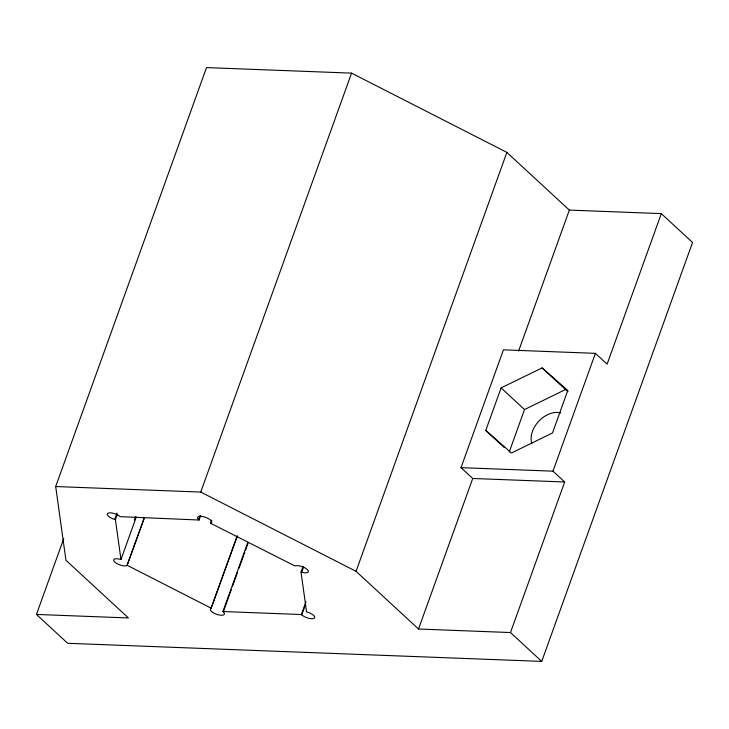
<?xml version="1.0" encoding="UTF-8"?>
<svg xmlns="http://www.w3.org/2000/svg" width="729" height="729" viewBox="0 0 729 729"><rect width="100%" height="100%" fill="white"/><g stroke="black" fill="none" stroke-linecap="round" stroke-linejoin="round"><path stroke-width="1.09" d="M36.45 614.438L128.413 617.955L65.938 560.236L55.686 486.535L206.517 67.597L351.569 73.137L506.874 152.379L569.349 210.098L661.312 213.615L692.55 242.465L541.729 661.403L67.688 643.297L36.45 614.438L63.742 538.631M144.57 517.535L127.019 565.567A7.481 2.743 19.8 0 1 114.754 562.095A7.481 2.743 19.8 0 1 120.258 559.316L120.968 559.517L115.419 519.64L114.717 519.449L117.014 513.061M115.419 519.64L117.333 514.328M134.428 519.959L135.576 516.77M120.968 559.517L136.287 516.97M127.019 565.567L144.251 517.699M55.686 486.535L200.739 492.066L351.569 73.137M200.612 515.758L199.081 520.014L198.689 519.659L200.22 515.403M302.936 566.715L301.022 572.037L301.733 572.238A7.481 2.743 19.8 0 0 307.237 569.449A7.481 2.743 19.8 0 0 294.963 565.986L210.635 523.276L211.784 520.087M210.635 523.276L211.72 520.989M247.805 542.394L222.91 611.531L223.302 611.895A7.481 2.743 19.8 0 1 217.798 614.675A7.481 2.743 19.8 0 1 211.036 608.433L237.071 536.097M211.036 608.433L237.39 535.933M223.685 610.829L231.348 589.551M232.496 586.362L237.472 572.538M239.003 568.283L244.753 552.327M245.518 550.195L248.197 542.75M301.733 572.238L303.647 566.916M301.022 572.037L306.563 611.904L307.274 612.105A7.481 2.743 19.8 0 1 314.035 618.356A7.481 2.743 19.8 0 1 301.77 614.893L301.378 614.529L305.97 601.762M301.77 614.893L305.597 604.25M541.729 661.403L510.491 632.544L418.519 629.027L356.053 571.317L506.874 152.379M510.491 632.544L564.693 481.987L472.729 478.479L461.01 467.654L503.429 349.829L595.393 353.346L607.111 364.163L661.312 213.615M485.769 430.447L501.087 387.901L542.103 367.899L567.8 390.443L552.482 432.99L511.466 452.991L485.769 430.447L504.35 447.615M418.519 629.027L472.729 478.479M518.601 351.041L569.349 210.098M509.197 452.089L524.515 409.543L565.531 389.541L568.019 391.719M564.693 481.987L552.974 471.171L595.393 353.346M461.01 467.654L552.974 471.171M199.081 520.014L120.221 516.661A7.481 2.743 19.8 0 0 107.947 513.198A7.481 2.743 19.8 0 0 114.717 519.449M222.91 611.531L301.378 614.529M200.739 492.066L356.053 571.317M127.338 565.403L211.355 608.268M542.103 367.899L565.531 389.541M501.087 387.901L524.515 409.543M531.806 443.505A22.435 15.774 -47.3 0 1 538.849 421.143A22.435 15.774 -47.3 0 1 560.619 412.96M198.689 519.659A7.481 2.743 19.8 0 1 204.193 516.87A7.481 2.743 19.8 0 1 210.954 523.121"/></g></svg>
